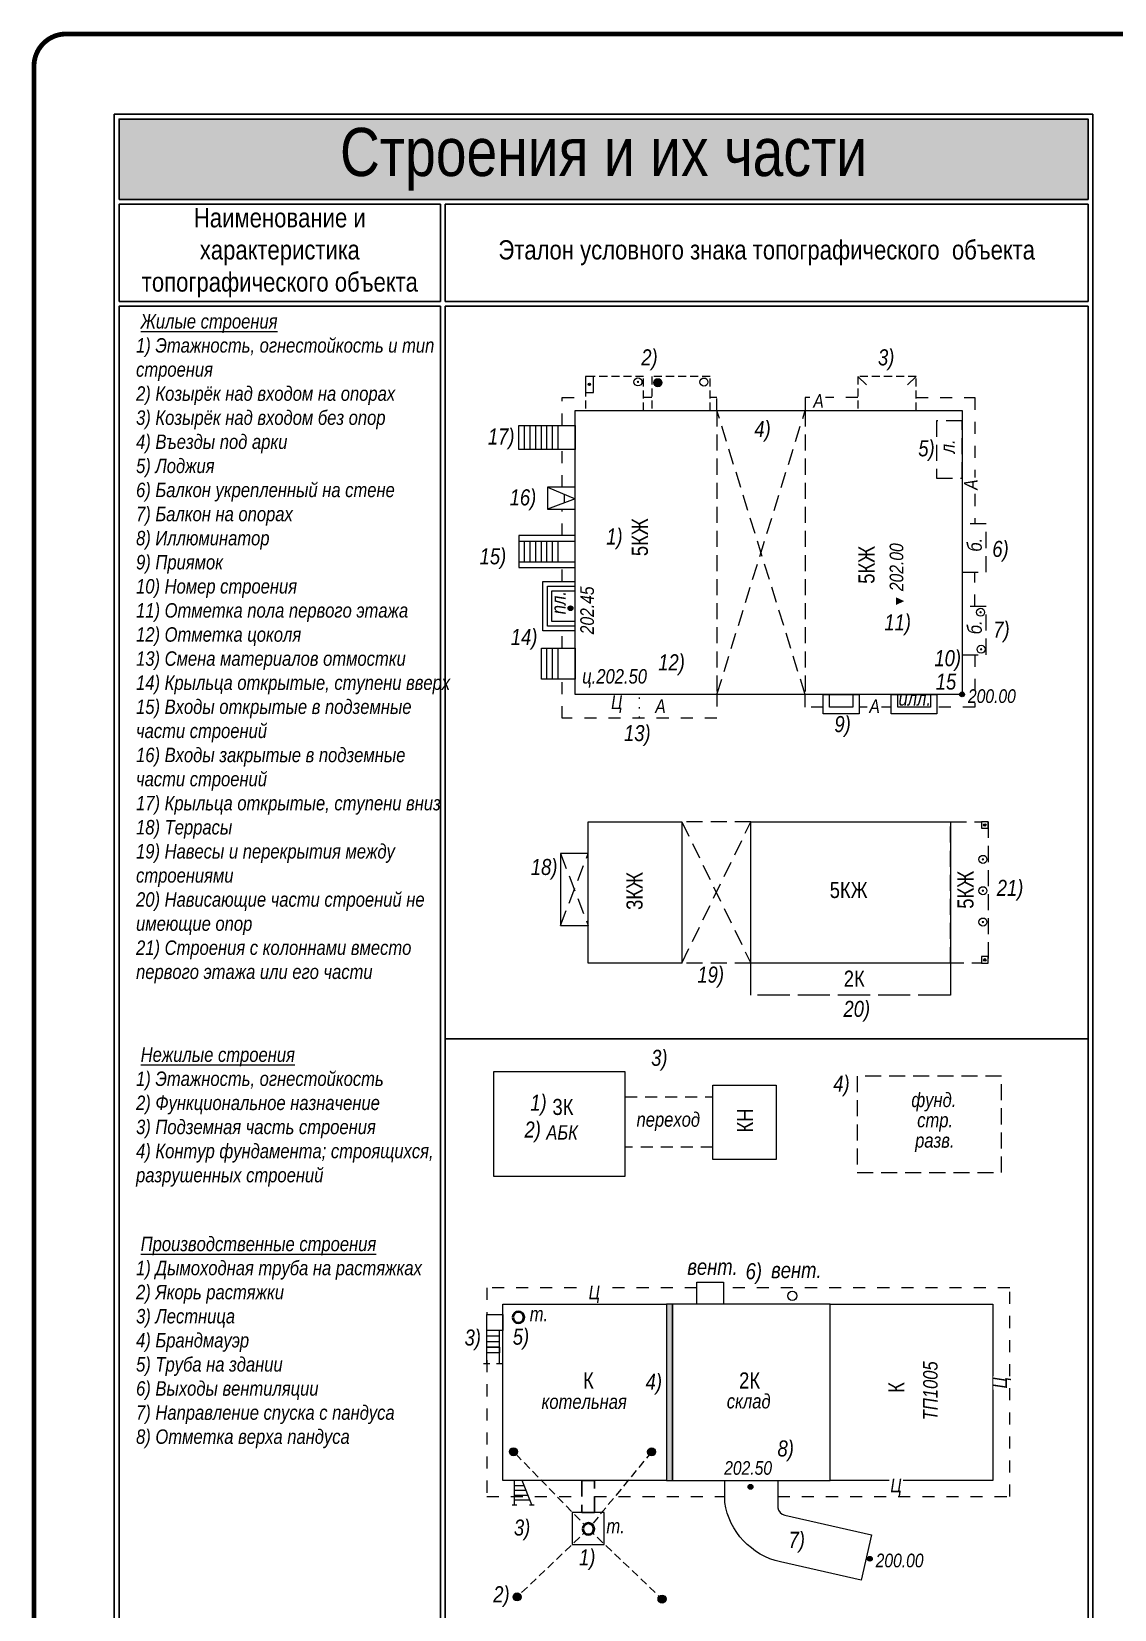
# Model space of a CAD drawing. Header units: metres. Extents: x -331 to 695, y -18 to 691.
# Drawn here: x -6.2 to 61.1, y 593.1 to 691.3 of the extents above; entities that cross this region are included whole.
import ezdxf
from ezdxf.enums import TextEntityAlignment as Align

# ---------------------------------------------------------------- set-up
doc = ezdxf.new("R2010")
doc.units = ezdxf.units.M
for name, pattern in [('СП-0.2х1.0', [1.2, 0.2, -1]), ('СП-1.5х1.0', [2.5, 1.5, -1]), ('СП-1.5х1.5', [3, 1.5, -1.5]), ('СП-2х1', [3, 2, -1]), ('СП-4х1', [5, 4, -1]), ('СП_Граница маскировки', [3, 0, -3])]:
    doc.linetypes.add(name, pattern=pattern)
for name, color, linetype, lineweight in [('02 Строения и их части', 7, 'Continuous', 20), ('03 Инженерно-технические сооружения', 7, 'Continuous', 20), ('15 Дорожная сеть', 7, 'Continuous', 20)]:
    doc.layers.add(name, color=color, linetype=linetype, lineweight=lineweight)
doc.layers.add('17 Рельеф', color=7, linetype='Continuous', lineweight=15, true_color=0xa55200)
doc.styles.add('СП_Д', font='ARIALNI.TTF')
doc.styles.add('СП_Р', font='ARIALN.TTF')

# ---------------------------------------------------------------- blocks, each defined once
blk = doc.blocks.new('*U291')
at = {"color": 0, "linetype": 'СП-2х1', "lineweight": -2, "ltscale": 0.5}
blk.add_lwpolyline([(0, 0), (7.24, 0), (7.24, 4.24), (0, 4.24)], close=True, dxfattribs=at)
blk = doc.blocks.new('*U563')
at = {"color": 0, "linetype": 'ByBlock', "lineweight": -2, "style": 'СП_Д'}
blk.add_attdef('АБК', text='', height=1.8, dxfattribs=at).set_placement((0, 0), align=Align.CENTER)
blk = doc.blocks.new('*U294')
at = {"color": 1, "lineweight": -2, "style": 'СП_Д'}
blk.add_attdef('№', text='', height=2, dxfattribs=at).set_placement((0, 0), align=Align.CENTER)
blk = doc.blocks.new('*U151')
at = {"color": 0, "lineweight": -2}
for p, q in [((2.1, 3), (2.1, 0)), ((2.8, 3), (2.8, 0)), ((3.5, 3), (3.5, 0)), ((4.2, 3), (4.2, 0)), ((4.9, 3), (4.9, 0)), ((5.6, 3), (5.6, 0)), ((6.3, 3), (6.3, 0))]:
    blk.add_line(p, q, dxfattribs=at)
blk.add_lwpolyline([(7, 3), (7, 0), (0, 0), (0, 3), (7, 3)], dxfattribs=at)
blk = doc.blocks.new('*U19')
at = {"color": 0, "lineweight": -2}
for p, q in [((7, 3.3), (0, 3.3)), ((2.1, 3.3), (2.1, 0.7)), ((2.8, 3.3), (2.8, 0.7)), ((3.5, 3.3), (3.5, 0.7)), ((4.2, 3.3), (4.2, 0.7)), ((4.9, 3.3), (4.9, 0.7)), ((5.6, 3.3), (5.6, 0.7)), ((6.3, 3.3), (6.3, 0.7)), ((7, 0.7), (0, 0.7))]:
    blk.add_line(p, q, dxfattribs=at)
blk.add_lwpolyline([(7, 4), (0, 4), (0, 0), (7, 0), (7, 4)], dxfattribs=at)
blk = doc.blocks.new('*U21')
at = {"color": 0, "lineweight": -2}
blk.add_lwpolyline([(0, 4, 0, 0.8, 0), (0, 2.6, 0, 0, 0), (0, 0, 0, 0, 0)], format="xyseb", dxfattribs=at)
blk = doc.blocks.new('СП_Точка')
at = {"linetype": 'Continuous', "lineweight": -2}
h = blk.add_hatch(color=0, dxfattribs=at)
h.dxf.hatch_style = 1
h.paths.add_polyline_path([(-0.15, 0, 1), (0.15, 0, 1)])
at = {"color": 0, "linetype": 'Continuous', "lineweight": 0}
blk.add_circle((0, 0), 0.15, dxfattribs=at)
blk = doc.blocks.new('*U295')
at = {"color": 0, "linetype": 'СП_Граница маскировки', "lineweight": 0, "ltscale": 10}
blk.add_lwpolyline([(0.99, 2.01), (0, 0)], dxfattribs=at)
at = {"color": 0, "linetype": 'СП_Граница маскировки', "lineweight": 0}
blk.add_wipeout([(0, 0), (1, 0.01), (0.99, 2.01), (-0.01, 2)], dxfattribs=at)
at = {"color": 0, "linetype": 'Continuous', "lineweight": -2}
blk.add_lwpolyline([(0, 0), (1, 0.01), (0.99, 2.01), (-0.01, 2)], close=True, dxfattribs=at)
blk.add_blockref('СП_Точка', (0.49, 1), dxfattribs=at)
blk = doc.blocks.new('СП_3.30.1.1')
at = {"linetype": 'Continuous', "lineweight": -2}
h = blk.add_hatch(color=0, dxfattribs=at)
h.dxf.hatch_style = 1
h.paths.add_polyline_path([(0.5, 0, 1), (-0.5, 0, 1)])
at = {"color": 0, "linetype": 'Continuous', "lineweight": -2}
blk.add_circle((0, 0), 0.5, dxfattribs=at)
blk = doc.blocks.new('СП_3.26.1.1')
at = {"color": 0, "linetype": 'СП_Граница маскировки', "lineweight": 0}
blk.add_wipeout([(0.5, 0), (0.43, 0.25), (0.25, 0.43), (0, 0.5), (-0.25, 0.43), (-0.43, 0.25), (-0.5, 0), (-0.43, -0.25), (-0.25, -0.43), (0, -0.5), (0.25, -0.43), (0.43, -0.25)], dxfattribs=at)
at = {"color": 0, "linetype": 'Continuous', "lineweight": -2}
blk.add_circle((0, 0), 0.5, dxfattribs=at)
blk = doc.blocks.new('*U562')
at = {"color": 0, "lineweight": -2}
blk.add_solid([(0, 0), (-0.48, 1.03), (0.48, 1.03)], dxfattribs=at)
at = {"color": 0, "lineweight": -2, "style": 'СП_Д'}
blk.add_attdef('Z', (1.245141, 0.11087), '', height=1.7, dxfattribs=at)
blk = doc.blocks.new('*U297')
at = {"color": 0, "linetype": 'СП-2х1', "lineweight": -2, "ltscale": 0.5}
blk.add_lwpolyline([(0, 0), (4.24, 0), (4.24, 7.24), (0, 7.24)], close=True, dxfattribs=at)
at = {"color": 0, "lineweight": -2}
for points in [[(0, 7.24), (1.06, 6.18)], [(0, 0), (1.06, 1.06)]]:
    blk.add_lwpolyline(points, dxfattribs=at)
blk = doc.blocks.new('*U298')
at = {"color": 0, "lineweight": -2}
blk.add_lwpolyline([(0, 1.81, 0, 0.8, 0), (0, 0.41, 0, 0, 0), (0, 0, 0, 0, 0)], format="xyseb", dxfattribs=at)
blk = doc.blocks.new('СП_2.1')
at = {"color": 0, "style": 'СП_Р'}
blk.add_attdef('КЖ', text='', height=2, dxfattribs=at).set_placement((0, 0), align=Align.CENTER)
blk = doc.blocks.new('*U778')
at = {"color": 0, "insert": (0, 0), "char_height": 1.7, "attachment_point": 8, "style": 'СП_Д', "bg_fill": 3, "box_fill_scale": 1, "bg_fill_color": 256, "bg_fill_transparency": 0}
blk.add_mtext('Ц', dxfattribs=at)
blk = doc.blocks.new('*U779')
at = {"color": 0, "insert": (0, 0), "char_height": 1.7, "attachment_point": 8, "style": 'СП_Д', "bg_fill": 3, "box_fill_scale": 1, "bg_fill_color": 256, "bg_fill_transparency": 0}
blk.add_mtext('А', dxfattribs=at)
blk = doc.blocks.new('*U237')
at = {"color": 0, "linetype": 'СП_Граница маскировки', "lineweight": 0}
blk.add_wipeout([(0.5, 0), (0.43, 0.25), (0.25, 0.43), (0, 0.5), (-0.25, 0.43), (-0.43, 0.25), (-0.5, 0), (-0.43, -0.25), (-0.25, -0.43), (0, -0.5), (0.25, -0.43), (0.43, -0.25)], dxfattribs=at)
at = {"linetype": 'Continuous', "lineweight": -2}
h = blk.add_hatch(color=256, dxfattribs=at)
h.dxf.hatch_style = 1
h.paths.add_polyline_path([(0.15, 0, 1), (-0.15, 0, 1)])
at = {"color": 0, "linetype": 'Continuous', "lineweight": -2}
blk.add_circle((0, 0), 0.5, dxfattribs=at)
blk = doc.blocks.new('*U715')
at = {"color": 0, "linetype": 'Continuous', "lineweight": -2, "xscale": 2, "yscale": 2, "zscale": 2}
blk.add_blockref('СП_Точка', (0, 0), dxfattribs=at)
at = {"color": 0, "linetype": 'Continuous', "lineweight": 15, "style": 'СП_Д'}
blk.add_attdef('Z', text='', height=1.7, dxfattribs=at).set_placement((0.84, 0.64), align=Align.TOP_LEFT)
blk = doc.blocks.new('*U712')
at = {"color": 0, "linetype": 'Continuous', "lineweight": -2, "xscale": 2, "yscale": 2, "zscale": 2}
blk.add_blockref('СП_Точка', (0, 0), dxfattribs=at)
at = {"color": 0, "linetype": 'Continuous', "lineweight": 15, "style": 'СП_Д'}
blk.add_attdef('Z', text='', height=1.7, dxfattribs=at).set_placement((-3.16, 3.22), align=Align.TOP_LEFT)
blk = doc.blocks.new('*U149')
at = {"color": 0, "lineweight": -2}
for points in [[(-2.4, 0), (-1.6, 0)], [(-0.8, 0), (0, 0)]]:
    blk.add_lwpolyline(points, dxfattribs=at)
at = {"color": 0, "lineweight": 0}
blk.add_wipeout([(-2, 4.1), (-0.4, 4.1), (-0.4, 1.3), (-2, 1.3)], dxfattribs=at)
at = {"color": 0, "lineweight": -2}
for p, q in [((-0.4, 2.7), (-2, 2.7)), ((-0.4, 2), (-2, 2)), ((-0.4, 1.3), (-2, 1.3))]:
    blk.add_line(p, q, dxfattribs=at)
blk.add_lwpolyline([(-2, 2), (-0.4, 2), (-0.4, 1.3), (-2, 1.3)], close=True, dxfattribs=at)
at = {"color": 0, "lineweight": 0}
blk.add_wipeout([(-2, 6.1), (0, 6.1), (0, 4.1), (-2, 4.1)], dxfattribs=at)
at = {"color": 0, "lineweight": -2}
blk.add_line((-0.4, 3.4), (-2, 3.4), dxfattribs=at)
blk.add_lwpolyline([(-2, 6.1), (0, 6.1), (0, 4.1), (-2, 4.1)], close=True, dxfattribs=at)
for points in [[(-2, 0), (-2, 4.1)], [(-0.4, 0), (-0.4, 4.1)]]:
    blk.add_lwpolyline(points, dxfattribs=at)
blk = doc.blocks.new('*U299')
at = {"color": 0, "lineweight": -2}
for p, q in [((2.1, 3.84), (2.1, 0)), ((2.8, 3.84), (2.8, 0)), ((3.5, 3.84), (3.5, 0))]:
    blk.add_line(p, q, dxfattribs=at)
blk.add_lwpolyline([(4.2, 3.84), (4.2, 0), (0, 0), (0, 3.84), (4.2, 3.84)], dxfattribs=at)
blk = doc.blocks.new('*U713')
at = {"color": 0, "linetype": 'Continuous', "lineweight": -2, "xscale": 2, "yscale": 2, "zscale": 2}
blk.add_blockref('СП_Точка', (0, 0), dxfattribs=at)
at = {"color": 0, "linetype": 'Continuous', "lineweight": 15, "style": 'СП_Д'}
blk.add_attdef('Z', text='', height=1.7, rotation=90, dxfattribs=at).set_placement((1.21, -3.13), align=Align.TOP_LEFT)
blk = doc.blocks.new('*U606')
at = {"color": 0, "linetype": 'СП_Граница маскировки', "lineweight": 0}
blk.add_wipeout([(0, 0.7), (-0.49, 0.5), (-0.7, 0), (-0.5, -0.49), (0, -0.7), (0.49, -0.5), (0.7, 0), (0.5, 0.49)], dxfattribs=at)
at = {"color": 0, "linetype": 'Continuous', "lineweight": 40}
blk.add_lwpolyline([(-0.7, 0, 1), (0.7, 0, 1)], format="xyb", close=True, dxfattribs=at)
at = {"color": 0, "lineweight": -2, "style": 'СП_Д'}
blk.add_text('т.', height=1.8, dxfattribs=at).set_placement((1.41, -0.48))
blk = doc.blocks.new('СП_2.8.1')
at = {"color": 0, "linetype": 'СП_Граница маскировки', "lineweight": 0, "ltscale": 10}
blk.add_lwpolyline([(0.8, 0.8), (0, 0)], dxfattribs=at)
at = {"color": 0, "linetype": 'СП_Граница маскировки', "lineweight": 0}
blk.add_wipeout([(0, 0), (0.8, 0), (0.8, 0.8), (0, 0.8)], dxfattribs=at)
at = {"color": 0, "linetype": 'Continuous', "lineweight": -2}
blk.add_lwpolyline([(0, 0), (0.8, 0), (0.8, 0.8), (0, 0.8)], close=True, dxfattribs=at)
blk.add_blockref('СП_Точка', (0.4, 0.4), dxfattribs=at)
blk = doc.blocks.new('*U274')
at = {"color": 0, "linetype": 'Continuous', "lineweight": -2}
blk.add_lwpolyline([(-4.51, 0), (0, 0), (0, -2.4), (-4.51, -2.4)], close=True, dxfattribs=at)
blk.add_lwpolyline([(-0.8, 0), (-0.8, -1.6), (-3.71, -1.6), (-3.71, 0)], dxfattribs=at)
blk = doc.blocks.new('*U275')
at = {"color": 0, "linetype": 'Continuous', "lineweight": -2}
blk.add_lwpolyline([(-5.66, 0), (0, 0), (0, -2.4), (-5.66, -2.4)], close=True, dxfattribs=at)
blk.add_lwpolyline([(-0.8, 0), (-0.8, -1.6), (-4.86, -1.6), (-4.86, 0)], dxfattribs=at)
blk = doc.blocks.new('СП_2.53.1')
at = {"color": 0, "linetype": 'Continuous', "lineweight": 20}
for points in [[(0, -3), (0, 0)], [(2.16, -3), (0.96, 0)], [(0, -0.6), (1.2, -0.6)], [(0, -1.2), (1.44, -1.2)], [(0, -1.8), (1.68, -1.8)], [(-0.3, -3), (0.3, -3)], [(0, -2.4), (1.92, -2.4)], [(1.86, -3), (2.46, -3)]]:
    blk.add_lwpolyline(points, dxfattribs=at)
blk = doc.blocks.new('*U605')
at = {"color": 0, "linetype": 'СП-2х1', "lineweight": -2, "ltscale": 0.5}
for points in [[(0, 0), (-9.33, 9.61)], [(7.86, 9.59), (0, 0)], [(0, 0), (-8.88, -8.48)], [(0, 0), (9.16, -8.74)]]:
    blk.add_lwpolyline(points, dxfattribs=at)
at = {"color": 0, "linetype": 'Continuous', "lineweight": -2}
blk.add_blockref('СП_3.30.1.1', (-9.33, 9.61), dxfattribs=at)
for p, rotation in [((7.86, 9.59), 320.6801637569322), ((-8.88, -8.48), 313.6769603633811), ((9.16, -8.74), 316.3683911392165)]:
    blk.add_blockref('СП_3.30.1.1', p, dxfattribs=dict(at, rotation=rotation))
at = {"color": 0, "lineweight": -2, "style": 'СП_Д'}
blk.add_text('т.', height=1.8, dxfattribs=at).set_placement((2.24, -0.55))
at = {"color": 0, "linetype": 'СП_Граница маскировки', "lineweight": 0}
blk.add_wipeout([(0, 0.7), (-0.49, 0.5), (-0.7, 0), (-0.5, -0.49), (0, -0.7), (0.49, -0.5), (0.7, 0), (0.5, 0.49)], dxfattribs=at)
at = {"color": 0, "linetype": 'Continuous', "lineweight": 40}
blk.add_lwpolyline([(-0.7, 0, 1), (0.7, 0, 1)], format="xyb", close=True, dxfattribs=at)

msp = doc.modelspace()

# ---------------------------------------------------------------- hatches: boundary and pattern name
at = {"ltscale": 0.5, "true_color": 0xffdcbd}
h = msp.add_hatch(color=254, dxfattribs=at)
h.dxf.hatch_style = 1
h.paths.add_polyline_path([(-0.8, 680.886), (59.5, 680.886), (59.5, 685.886), (-0.8, 685.886)])
at = {"layer": '02 Строения и их части'}
h = msp.add_hatch(color=256, dxfattribs=at)
h.dxf.hatch_style = 1
h.paths.add_polyline_path([(33.264, 601.099), (33.632, 601.099), (33.632, 612.096), (33.264, 612.096)])

# ---------------------------------------------------------------- linework, layer by layer
at = {"color": 0, "linetype": 'Continuous', "ltscale": 0.5}
msp.add_lwpolyline([(-1.1, 512.552), (59.8, 512.552), (59.8, 686.186), (-1.1, 686.186)], close=True, dxfattribs=at)
at = {"ltscale": 0.5}
for points in [[(-0.8, 680.886), (59.5, 680.886), (59.5, 685.886), (-0.8, 685.886)], [(-0.8, 674.535), (19.2, 674.535), (19.2, 680.586), (-0.8, 680.586)], [(19.5, 674.535), (59.5, 674.535), (59.5, 680.586), (19.5, 680.586)], [(-0.8, 512.852), (19.2, 512.852), (19.2, 674.235), (-0.8, 674.235)], [(19.5, 512.852), (59.5, 512.852), (59.5, 674.235), (19.5, 674.235)]]:
    msp.add_lwpolyline(points, close=True, dxfattribs=at)
at = {"color": 253, "ltscale": 0.5}
msp.add_lwpolyline([(19.5, 628.617), (59.5, 628.617)], dxfattribs=at)
at = {"layer": '02 Строения и их части', "linetype": 'Continuous', "ltscale": 0.5}
for points in [[(27.578, 667.739), (51.664, 667.739), (51.664, 650.058), (27.578, 650.058)], [(34.221, 633.327), (28.399, 633.327), (28.399, 642.12), (34.221, 642.12)], [(38.517, 642.12), (50.938, 642.12), (50.938, 633.327), (38.517, 633.327)], [(28.399, 640.152), (26.666, 640.152), (26.666, 635.669), (28.399, 635.669)], [(22.519, 626.576), (30.683, 626.576), (30.683, 620.031), (22.519, 620.031)], [(36.16, 625.714), (40.089, 625.714), (40.089, 621.102), (36.16, 621.102)], [(33.264, 601.099), (33.632, 601.099), (33.632, 612.096), (33.264, 612.096)], [(43.45, 612.096), (53.58, 612.096), (53.58, 601.099), (43.45, 601.099)]]:
    msp.add_lwpolyline(points, close=True, dxfattribs=at)
at = {"layer": '02 Строения и их части', "linetype": 'СП-2х1', "ltscale": 0.5}
for points in [[(36.404, 650.058), (41.894, 667.739), (41.894, 650.058), (36.404, 667.739)], [(51.664, 667.101), (50.067, 667.101), (50.067, 663.525), (51.664, 663.525)], [(51.664, 657.674), (53.164, 657.674), (53.164, 660.674), (51.664, 660.674)], [(53.164, 655.532), (51.664, 655.532), (51.664, 652.532), (53.164, 652.532)], [(50.938, 642.12), (53.277, 642.12), (53.277, 633.327), (50.938, 633.327)], [(45.123, 620.284), (54.123, 620.284), (54.123, 626.284), (45.123, 626.284)]]:
    msp.add_lwpolyline(points, close=True, dxfattribs=at)
at = {"layer": '02 Строения и их части', "linetype": 'Continuous', "ltscale": 0.5}
for points in [[(27.578, 662.954), (25.86, 662.954), (25.86, 661.585), (27.578, 661.585)], [(25.86, 662.954), (27.578, 662.241), (25.86, 661.585)], [(26.911, 661.986), (26.911, 662.517)], [(27.578, 654.015), (25.563, 654.015), (25.563, 657.085), (27.578, 657.085)], [(27.578, 654.303), (25.851, 654.303), (25.851, 656.798), (27.578, 656.798)], [(27.578, 654.591), (26.138, 654.591), (26.138, 656.51), (27.578, 656.51)], [(33.264, 612.096), (33.264, 601.099)]]:
    msp.add_lwpolyline(points, dxfattribs=at)
at = {"layer": '02 Строения и их части', "linetype": 'СП-2х1', "ltscale": 0.5}
for points in [[(38.517, 642.12), (34.221, 642.12), (38.517, 633.327)], [(38.517, 633.327), (34.221, 633.327), (38.517, 642.12)], [(26.666, 635.669), (28.399, 640.152)], [(26.666, 640.152), (28.399, 635.669)]]:
    msp.add_lwpolyline(points, dxfattribs=at)
at = {"layer": '02 Строения и их части', "linetype": 'СП-4х1', "ltscale": 0.5}
msp.add_lwpolyline([(50.938, 633.327), (50.938, 631.327), (38.517, 631.327), (38.517, 633.327)], dxfattribs=at)
at = {"layer": '02 Строения и их части', "linetype": 'СП-1.5х1.0', "ltscale": 0.5}
for points in [[(30.683, 624.992), (36.16, 624.992)], [(36.16, 621.862), (30.683, 621.862)]]:
    msp.add_lwpolyline(points, dxfattribs=at)
at = {"layer": '02 Строения и их части', "linetype": 'Continuous', "ltscale": 0.5}
msp.add_lwpolyline([(40.191, 601.099), (40.191, 599.411, 0.295777), (40.625, 598.949), (46.033, 597.723), (45.391, 594.893), (40.363, 596.033, -0.306885), (36.89, 599.736), (36.89, 601.099)], format="xyb", dxfattribs=at)
at = {"layer": '03 Инженерно-технические сооружения', "linetype": 'Continuous', "lineweight": 20, "ltscale": 0.5}
msp.add_lwpolyline([(35.157, 613.461), (36.812, 613.461), (36.812, 612.096), (35.157, 612.096)], close=True, dxfattribs=at)
at = {"layer": '03 Инженерно-технические сооружения', "linetype": 'СП-2х1', "lineweight": -2, "ltscale": 0.5}
msp.add_lwpolyline([(28.002, 599.116), (28.782, 599.116), (28.782, 601.099), (28.002, 601.099)], close=True, dxfattribs=at)
at = {"layer": '03 Инженерно-технические сооружения', "ltscale": 0.5}
msp.add_lwpolyline([(27.392, 597.116), (29.392, 597.116), (29.392, 599.116), (27.392, 599.116)], close=True, dxfattribs=at)
at = {"layer": '03 Инженерно-технические сооружения', "linetype": 'Continuous', "lineweight": 20, "ltscale": 0.5}
msp.add_circle((41.097, 612.603), 0.287, dxfattribs=at)
at = {"layer": '15 Дорожная сеть', "linetype": 'СП-1.5х1.5', "lineweight": 20, "ltscale": 0.5}
for points in [[(26.778, 666.809), (26.778, 668.539), (28.216, 668.539)], [(32.364, 668.539), (31.835, 668.539)], [(36.404, 667.739), (36.404, 668.539), (35.983, 668.539)], [(45.182, 668.539), (41.894, 668.539), (41.894, 667.739)], [(48.801, 668.539), (52.464, 668.539), (52.464, 660.674)], [(26.778, 662.954), (26.778, 665.309)], [(26.778, 659.958), (26.778, 661.585)], [(26.778, 657.085), (26.778, 657.958)], [(52.464, 655.532), (52.464, 657.674)], [(26.778, 652.936), (26.778, 654.015)], [(36.404, 650.058), (36.404, 648.573), (26.778, 648.573), (26.778, 651.017)], [(43.011, 649.258), (41.894, 649.258), (41.894, 650.058)], [(47.261, 649.258), (45.266, 649.258)], [(35.157, 613.096), (22.078, 613.096), (22.078, 600.099), (28.002, 600.099)], [(40.191, 600.099), (54.636, 600.099), (54.636, 613.096), (36.812, 613.096)], [(28.782, 600.099), (36.89, 600.099)]]:
    msp.add_lwpolyline(points, dxfattribs=at)
at = {"layer": '15 Дорожная сеть', "linetype": 'СП-0.2х1.0', "lineweight": 20, "ltscale": 0.5, "flags": 128}
msp.add_lwpolyline([(31.591, 648.573), (31.591, 650.058)], dxfattribs=at)

# ---------------------------------------------------------------- block references
at = {"layer": '02 Строения и их части', "color": 0, "linetype": 'Continuous', "lineweight": 20, "ltscale": 0.5, "xscale": 0.5, "yscale": 0.5, "zscale": 0.5}
for p in [(28.216, 667.739), (32.364, 667.739)]:
    msp.add_blockref('*U291', p, dxfattribs=at)
at = {"layer": '02 Строения и их части', "color": 0, "linetype": 'Continuous', "lineweight": 20, "xscale": 0.5, "yscale": 0.5, "zscale": 0.5}
for name, p in [('СП_3.30.1.1', (32.729, 669.47)), ('*U274', (45.266, 650.058)), ('*U275', (50.089, 650.058))]:
    msp.add_blockref(name, p, dxfattribs=at)
at = {"layer": '02 Строения и их части', "color": 0, "linetype": 'Continuous', "lineweight": 20, "ltscale": 0.5, "xscale": 0.5, "yscale": 0.5, "zscale": 0.5, "rotation": 270}
msp.add_blockref('*U297', (45.182, 669.86), dxfattribs=at)
at = {"layer": '02 Строения и их части', "color": 0, "linetype": 'Continuous', "lineweight": 20, "ltscale": 2}
for name, p, xscale, yscale, zscale, rotation in [('*U151', (27.578, 666.809), 0.5, 0.5, 0.5, 180), ('*U21', (24.428, 666.059), 0.4999999999999983, 0.4999999999999983, 0.4999999999999983, 269.9999815171444), ('*U298', (25.86, 662.27), 0.4999999999999983, 0.4999999999999983, 0.4999999999999983, 269.9999815171444), ('*U19', (27.578, 659.958), 0.5, 0.5, 0.5, 180), ('*U21', (24.428, 658.958), 0.4999999999999984, 0.4999999999999984, 0.4999999999999984, 269.9999815171444), ('*U299', (27.578, 652.936), 0.5, 0.5, 0.5, 180), ('*U21', (42.388, 596.992), 0.4999999999999996, 0.4999999999999996, 0.4999999999999996, 257.6850595505565)]:
    msp.add_blockref(name, p, dxfattribs=dict(at, xscale=xscale, yscale=yscale, zscale=zscale, rotation=rotation))
at = {"layer": '02 Строения и их части', "color": 0, "linetype": 'Continuous', "lineweight": 20, "ltscale": 2, "xscale": 0.5, "yscale": 0.5, "zscale": 0.5}
for name, p, rotation, values in [('*U563', (51.209, 665.504), 90.00000000000001, {'АБК': 'л.'}), ('СП_2.1', (32.108, 659.849), 90, {'КЖ': '5КЖ'}), ('*U562', (48.061, 655.867), 90, {'Z': '202.00'}), ('*U563', (52.887, 659.378), 90.00000000000001, {'АБК': 'б.'}), ('СП_2.1', (46.215, 658.127), 90, {'КЖ': '5КЖ'}), ('*U563', (26.99, 655.77), 89.99999999999999, {'АБК': 'пл.'}), ('СП_2.1', (31.776, 637.817), 90.00000000000001, {'КЖ': '3КЖ'}), ('СП_2.1', (52.375, 637.892), 90.00000000000001, {'КЖ': '5КЖ'}), ('СП_2.1', (38.659, 623.521), 90.00000000000001, {'КЖ': 'КН'}), ('*U563', (50.139, 606.69), 90.00000000000001, {'АБК': 'ТП1005'}), ('СП_2.1', (48.07, 606.898), 90.00000000000001, {'КЖ': 'К'})]:
    msp.add_blockref(name, p, dxfattribs=dict(at, rotation=rotation)).add_auto_attribs(values)
at = {"layer": '02 Строения и их части', "color": 0, "linetype": 'Continuous', "lineweight": 20, "ltscale": 0.5}
ref = msp.add_blockref('*U713', (27.292, 655.424), dxfattribs=dict(at, xscale=0.5, yscale=0.5, zscale=0.5))
ref.add_attrib('Z_001', '202.45', (28.75, 653.803), dxfattribs={"layer": '0', "color": 0, "linetype": 'Continuous', "lineweight": 15, "height": 0.85, "rotation": 90, "style": 'СП_Д'})
at = {"layer": '02 Строения и их части', "color": 0, "linetype": 'Continuous', "lineweight": 20, "ltscale": 2, "xscale": 0.5, "yscale": 0.5, "zscale": 0.5}
for name, p, values in [('*U563', (30.037, 650.734), {'АБК': 'ц.202.50'}), ('*U294', (50.662, 650.357), {'№': '15'}), ('*U563', (48.719, 649.36), {'АБК': 'илл.'}), ('СП_2.1', (44.605, 637.379), {'КЖ': '5КЖ'}), ('СП_2.1', (44.951, 631.855), {'КЖ': '2К'}), ('*U563', (49.906, 624.36), {'АБК': 'фунд.'}), ('СП_2.1', (26.82, 623.868), {'КЖ': '3К'}), ('*U563', (33.378, 623.137), {'АБК': 'переход'}), ('*U563', (26.768, 622.331), {'АБК': 'АБК'}), ('*U563', (49.986, 623.1), {'АБК': 'стр.'}), ('*U563', (49.967, 621.832), {'АБК': 'разв.'}), ('СП_2.1', (28.405, 606.834), {'КЖ': 'К'}), ('СП_2.1', (38.436, 606.834), {'КЖ': '2К'}), ('*U563', (38.383, 605.594), {'АБК': 'склад'}), ('*U563', (28.143, 605.566), {'АБК': 'котельная'})]:
    msp.add_blockref(name, p, dxfattribs=at).add_auto_attribs(values)
at = {"layer": '02 Строения и их части', "color": 0, "linetype": 'Continuous', "lineweight": 20, "ltscale": 0.5}
ref = msp.add_blockref('*U712', (38.493, 600.708), dxfattribs=dict(at, xscale=0.5, yscale=0.5, zscale=0.5))
ref.add_attrib('Z_001', '202.50', (36.857, 601.462), dxfattribs={"layer": '0', "color": 0, "linetype": 'Continuous', "lineweight": 15, "height": 0.85, "style": 'СП_Д'})
at = {"layer": '02 Строения и их части', "linetype": 'Continuous', "lineweight": 15, "xscale": 0.5, "yscale": 0.5, "zscale": 0.5, "rotation": 359.9561515575243}
msp.add_blockref('СП_2.53.1', (23.811, 601.099), dxfattribs=at)
at = {"layer": '17 Рельеф', "color": 0, "linetype": 'Continuous', "lineweight": 20, "ltscale": 0.5}
ref = msp.add_blockref('*U715', (51.664, 650.058), dxfattribs=dict(at, xscale=0.5, yscale=0.5, zscale=0.5))
ref.add_attrib('Z_001', '200.00', (52.029, 649.527), dxfattribs={"layer": '0', "color": 0, "linetype": 'Continuous', "lineweight": 15, "height": 0.85, "style": 'СП_Д'})
ref = msp.add_blockref('*U715', (45.921, 596.23), dxfattribs=dict(at, xscale=0.5, yscale=0.5, zscale=0.5))
ref.add_attrib('Z_001', '200.00', (46.286, 595.699), dxfattribs={"layer": '0', "color": 0, "linetype": 'Continuous', "lineweight": 15, "height": 0.85, "style": 'СП_Д'})

# ---------------------------------------------------------------- texts
at = {"color": 7, "lineweight": 13}
for s, insert, char_height, width, attachment_point, style in [('{\\C256;Строения и их части}', (29.35, 683.386), 3, 60.3, 5, 'СП_Р'), ('\\pt0;Наименование и характеристика топографического объекта', (9.2, 677.561), 1.2, 20, 5, 'СП_Р'), ('\\pt0;Эталон условного знака топографического  объекта ', (39.5, 677.561), 1.2, 40, 5, 'СП_Р'), ('{\\L Жилые строения\\P}1) Этажность, огнестойкость и тип строения\\P2) Козырёк над входом на опорах\\P3) Козырёк над входом без опор\\P4) Въезды под арки\\P5) Лоджия\\P6) Балкон укрепленный на стене\\P7) Балкон на опорах\\P8) Иллюминатор\\P9) Приямок\\P10) Номер строения\\P11) Отметка пола первого этажа\\P12) Отметка цоколя\\P13) Смена материалов отмостки\\P14) Крыльца открытые, ступени вверх\\P15) Входы открытые в подземные части строений\\P16) Входы закрытые в подземные части строений\\P17) Крыльца открытые, ступени вниз\\P18) Террасы\\P19) Навесы и перекрытия между строениями\\P20) Нависающие части строений не имеющие опор\\P21) Строения с колоннами вместо первого этажа или его части', (0.254, 673.744), 0.9, 19.01215, 1, 'СП_Д'), ('{\\L Нежилые строения\\P}1) Этажность, огнестойкость\\P2) Функциональное назначение\\P3) Подземная часть строения\\P4) Контур фундамента; строящихся, разрушенных строений', (0.254, 628.075), 0.9, 19.01215, 1, 'СП_Д'), ('{\\L Производственные строения\\P}1) Дымоходная труба на растяжках\\P2) Якорь растяжки\\P3) Лестница\\P4) Брандмауэр\\P5) Труба на здании\\P6) Выходы вентиляции\\P7) Направление спуска с пандуса\\P8) Отметка верха пандуса', (0.254, 616.289), 0.9, 19.01215, 1, 'СП_Д')]:
    msp.add_mtext(s, dxfattribs=dict(at, insert=insert, char_height=char_height, width=width, attachment_point=attachment_point, style=style))
at = {"color": 212, "lineweight": 13, "true_color": 0xe000e0, "char_height": 1, "width": 1, "attachment_point": 5, "style": 'СП_Д'}
for s, insert in [('2)', (32.206, 670.897)), ('3)', (46.938, 670.897)), ('17)', (22.977, 665.967)), ('4)', (39.242, 666.438)), ('5)', (49.446, 665.234)), ('16)', (24.332, 662.179)), ('1)', (30.025, 659.742)), ('6)', (54.054, 658.969)), ('15)', (22.461, 658.509)), ('11)', (47.652, 654.395)), ('7)', (54.113, 653.944)), ('14)', (24.404, 653.485)), ('12)', (33.581, 651.906)), ('10)', (50.769, 652.164)), ('9)', (44.225, 648.059)), ('13)', (31.449, 647.496)), ('18)', (25.651, 639.162)), ('21)', (54.648, 637.86)), ('19)', (36.018, 632.456)), ('20)', (45.109, 630.325)), ('3)', (32.82, 627.275)), ('4)', (44.154, 625.669)), ('1)', (25.299, 624.485)), ('2)', (24.939, 622.811)), ('6)', (38.7, 613.987)), ('3)', (21.208, 609.857)), ('5)', (24.207, 609.913)), ('4)', (32.478, 607.102)), ('8)', (40.686, 602.95)), ('3)', (24.279, 598.022)), ('7)', (41.374, 597.258)), ('1)', (28.333, 596.175)), ('2)', (22.993, 593.871))]:
    msp.add_mtext(s, dxfattribs=dict(at, insert=insert))
at = {"layer": '03 Инженерно-технические сооружения', "color": 0, "linetype": 'Continuous', "lineweight": 15, "ltscale": 0.5, "char_height": 1, "attachment_point": 7, "style": 'СП_Д'}
for insert in [(34.562, 613.897), (39.779, 613.691)]:
    msp.add_mtext('вент.', dxfattribs=dict(at, insert=insert))

# ---------------------------------------------------------------- next in the draw order: block references
at = {"layer": '02 Строения и их части', "color": 0, "linetype": 'Continuous', "lineweight": 20, "xscale": 0.5, "yscale": 0.5, "zscale": 0.5}
for name, p in [('*U295', (28.223, 668.86)), ('СП_3.26.1.1', (35.597, 669.512)), ('СП_2.8.1', (52.877, 641.72)), ('СП_2.8.1', (52.877, 633.327))]:
    msp.add_blockref(name, p, dxfattribs=at)
at = {"layer": '02 Строения и их части', "color": 0, "linetype": 'Continuous', "lineweight": 20, "ltscale": 2, "xscale": 0.5, "yscale": 0.5, "zscale": 0.5}
for name, p in [('*U237', (31.491, 669.516)), ('*U237', (52.816, 655.173)), ('*U237', (52.849, 652.868)), ('*U237', (52.96, 639.786)), ('*U237', (52.96, 637.835)), ('*U237', (52.96, 635.884)), ('*U149', (23.078, 608.399)), ('*U606', (24.05, 611.267))]:
    msp.add_blockref(name, p, dxfattribs=at)
at = {"layer": '03 Инженерно-технические сооружения', "color": 0, "linetype": 'Continuous', "lineweight": 20, "ltscale": 2, "xscale": 0.5, "yscale": 0.5, "zscale": 0.5}
msp.add_blockref('*U605', (28.408, 598.093), dxfattribs=at)
at = {"layer": '15 Дорожная сеть', "color": 0, "linetype": 'Continuous', "lineweight": 20, "ltscale": 0.5, "xscale": 0.4999999999999999, "yscale": 0.4999999999999999, "zscale": 0.4999999999999999}
for name, p in [('*U779', (42.728, 667.907)), ('*U778', (30.174, 648.9)), ('*U779', (32.893, 648.9)), ('*U779', (46.218, 648.9)), ('*U778', (28.777, 612.149)), ('*U778', (47.555, 600.124))]:
    msp.add_blockref(name, p, dxfattribs=at)
for name, p, rotation in [('*U779', (52.637, 663.124), 90.00000000000001), ('*U778', (54.702, 607.191), 89.99999999999999)]:
    msp.add_blockref(name, p, dxfattribs=dict(at, rotation=rotation))

# ---------------------------------------------------------------- next in the draw order: linework, layer by layer
at = {"color": 252, "linetype": 'Continuous', "lineweight": 15, "ltscale": 0.5, "const_width": 0.3}
msp.add_lwpolyline([(-4.1, 691.186), (524.1, 691.186, -0.414214), (526.1, 689.186), (526.1, 308.502, -0.414214), (524.1, 306.502), (-4.1, 306.502, -0.414214), (-6.1, 308.502), (-6.1, 689.186, -0.414214)], format="xyb", close=True, dxfattribs=at)
at = {"layer": '02 Строения и их части', "linetype": 'Continuous', "ltscale": 0.5}
for points in [[(23.078, 612.096), (33.264, 612.096), (33.264, 601.099), (23.078, 601.099)], [(43.45, 612.096), (33.632, 612.096), (33.632, 601.099), (43.45, 601.099)]]:
    msp.add_lwpolyline(points, close=True, dxfattribs=at)
at = {"layer": '15 Дорожная сеть', "linetype": 'СП-1.5х1.5', "lineweight": 20, "ltscale": 0.5}
msp.add_lwpolyline([(52.464, 652.532), (52.464, 649.258), (50.089, 649.258)], dxfattribs=at)

# ---------------------------------------------------------------- next in the draw order: block references
at = {"layer": '02 Строения и их части', "color": 0, "linetype": 'Continuous', "lineweight": 20, "ltscale": 2, "xscale": 0.5, "yscale": 0.5, "zscale": 0.5, "rotation": 90.00000000000001}
msp.add_blockref('*U563', (52.887, 654.236), dxfattribs=at).add_auto_attribs({'АБК': 'б.'})

doc.saveas('drawing.dxf')
